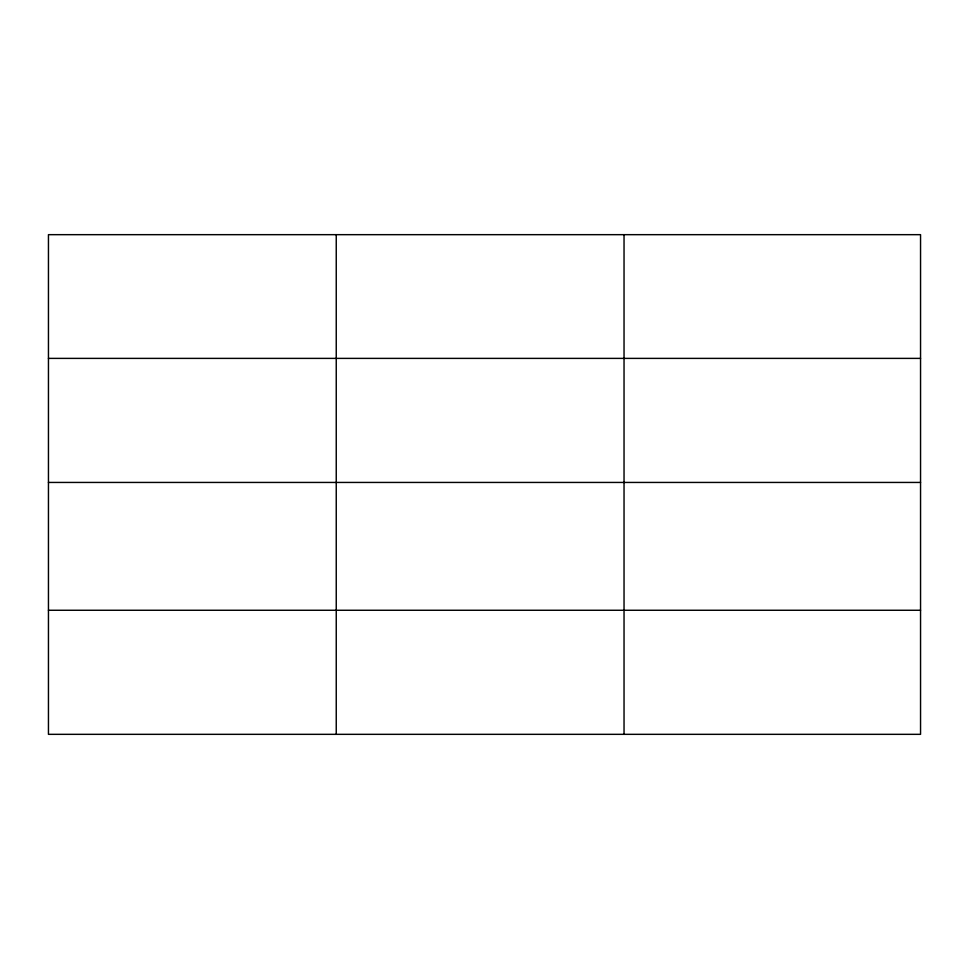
<?xml version="1.0" encoding="UTF-8"?>
<svg xmlns="http://www.w3.org/2000/svg" width="969" height="969" viewBox="0 0 969 969"><rect width="100%" height="100%" fill="white"/><g stroke="black" fill="none" stroke-linecap="round" stroke-linejoin="round"><path stroke-width="1.45" d="M920.55 482.441L920.55 234.668L48.45 234.668L48.45 734.332L920.55 734.332L920.55 482.441L48.45 482.441M48.45 358.385L920.55 358.385M48.45 610.264L920.55 610.264M624.036 234.668L624.036 734.332M336.243 234.668L336.243 734.332"/></g></svg>
